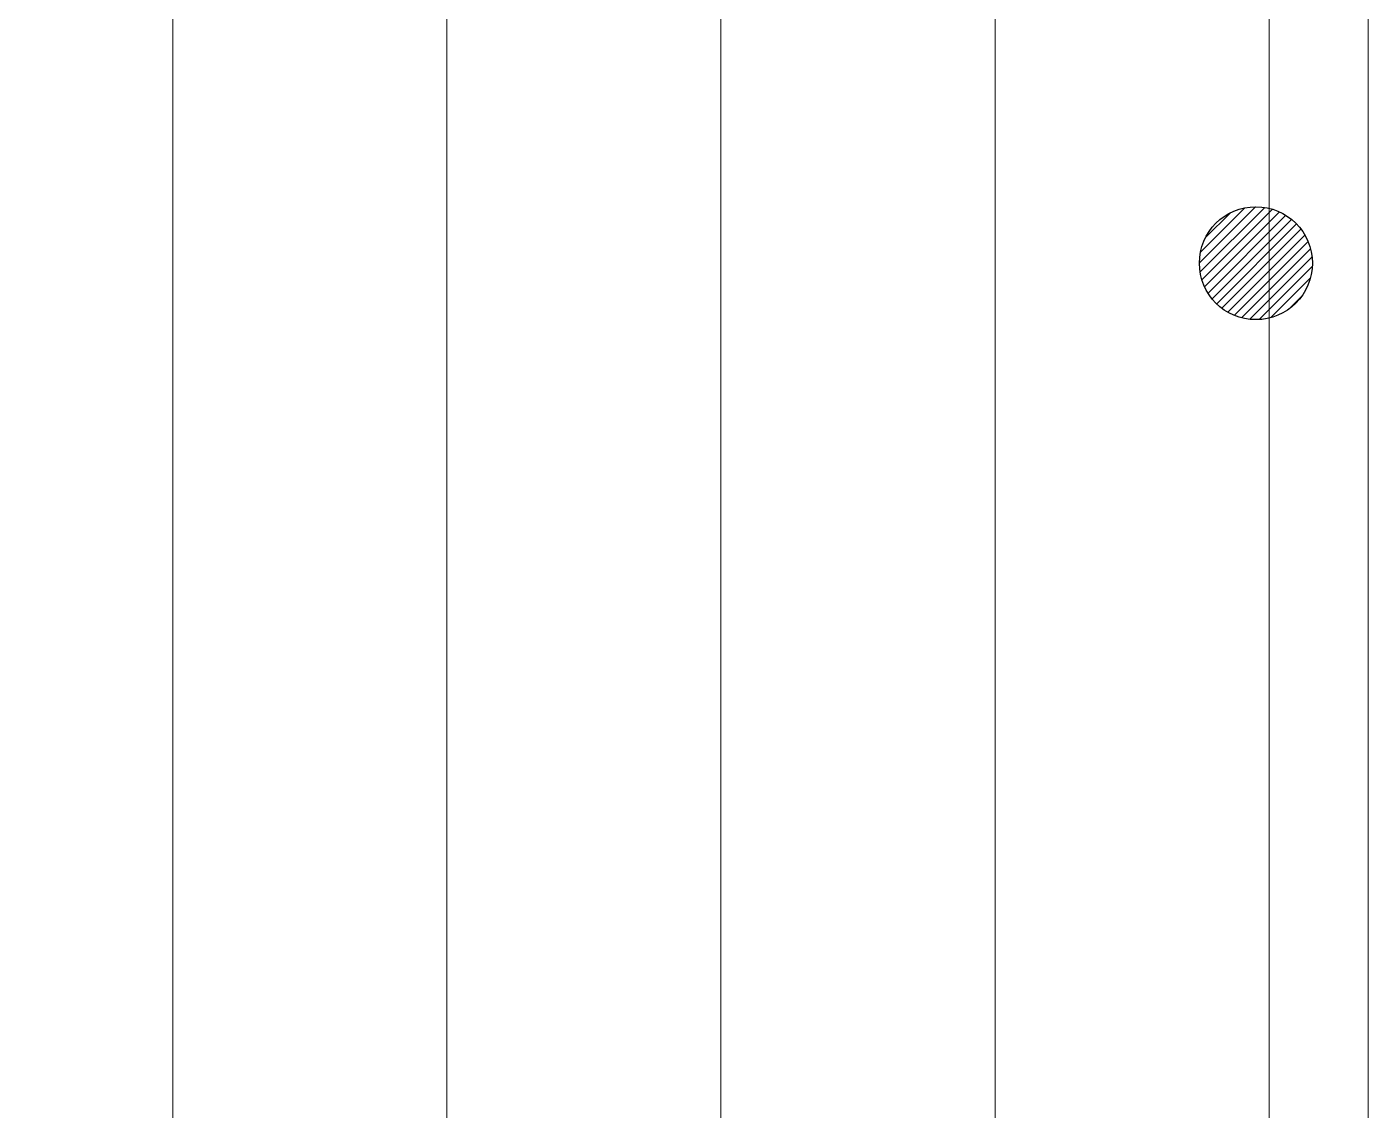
# Model space of a CAD drawing. Header units: inches. Extents: x 4017 to 5703, y -944 to 2840.
# Drawn here: x 4785.05 to 4809.52, y 1744.82 to 1764.58 of the extents above; entities that cross this region are included whole.
import ezdxf

# ---------------------------------------------------------------- set-up
doc = ezdxf.new("R2010")
doc.units = ezdxf.units.IN
doc.header["$MEASUREMENT"] = 0
doc.layers.get('0').update_dxf_attribs({"color": 5})
doc.layers.add('1 - bed panels', color=170, linetype='Continuous', lineweight=9)
doc.layers.add('A-dim-work', color=8, linetype='Continuous')

# ---------------------------------------------------------------- blocks, each defined once
blk = doc.blocks.new('bed panel')
at = {"layer": '1 - bed panels', "true_color": 0xc2c2c2}
h = blk.add_hatch(dxfattribs=at)
h.set_pattern_fill('LINE', color=9, scale=1.575, angle=-90)
h.set_pattern_definition([(270, (-6928.7526, -5114.3626), (5.000625, -2e-15), [])])
edge = h.paths.add_edge_path()
edge.add_line((1.199, 0), (6.09, 0))
edge.add_line((6.09, 0), (6.09, 10.664))
edge.add_line((6.09, 10.664), (8.499, 13.096))
edge.add_line((8.499, 13.096), (29.73, 13.096))
edge.add_line((29.73, 13.096), (27.73, 15.096))
edge.add_line((27.73, 15.096), (27.739, 20.453))
edge.add_line((27.739, 20.453), (29.73, 23.096))
edge.add_line((29.73, 23.096), (75.185, 23.096))
edge.add_line((75.185, 23.096), (77.185, 21.096))
edge.add_line((77.185, 21.096), (77.185, 15.096))
edge.add_line((77.185, 15.096), (75.185, 13.096))
edge.add_line((75.185, 13.096), (95.687, 13.096))
edge.add_line((95.687, 13.096), (97.687, 11.096))
edge.add_line((97.687, 11.096), (97.687, 0))
edge.add_line((97.687, 0), (102.004, 0))
edge.add_line((102.004, 0), (102.004, 101.798))
edge.add_line((102.004, 101.798), (1.2, 101.799))
edge.add_line((1.2, 101.799), (1.341, 0.002))
h = blk.add_hatch(dxfattribs=at)
h.set_pattern_fill('CROSS', color=9, scale=0.5, angle=135)
h.set_pattern_definition([(135, (-331.6467, -1430.928), (-4.490128, 4e-16), [1.5875, -4.7625]), (225, (-331.6467, -1429.8054), (-4e-16, -4.490128), [1.5875, -4.7625])])
edge = h.paths.add_edge_path()
edge.add_line((97.687, -0.001), (97.687, 11.096))
edge.add_arc((95.687, 11.096), 2, 0, 90)
edge.add_line((95.687, 13.096), (8.499, 13.096))
edge.add_arc((8.291, 10.893), 2.213, 84.6061, 185.9412)
edge.add_line((6.09, 10.664), (6.09, -0.001))
edge.add_line((6.09, -0.001), (97.687, -0.001))
edge = h.paths.add_edge_path()
edge.add_line((29.73, 23.096), (75.185, 23.096))
edge.add_arc((75.185, 21.096), 2, 0, 90, ccw=False)
edge.add_line((77.185, 21.096), (77.185, 15.096))
edge.add_arc((75.185, 15.096), 2, -90, 0, ccw=False)
edge.add_line((75.185, 13.096), (29.73, 13.096))
edge.add_arc((29.73, 15.096), 2, 180, 270, ccw=False)
edge.add_line((27.73, 15.096), (27.739, 20.453))
edge.add_arc((30.737, 20.265), 3.004, 109.5912, 176.4134, ccw=False)
at = {"layer": '1 - bed panels'}
blk.add_line((102.204, 101.798), (102.204, 0), dxfattribs=at)

msp = doc.modelspace()

# ---------------------------------------------------------------- hatches: boundary and pattern name
h = msp.add_hatch()
h.set_pattern_fill('ANSI31', color=256)
h.set_pattern_definition([(45, (0, -878.71363), (-0.0883883476, 0.0883883476), [])])
edge = h.paths.add_edge_path()
edge.add_arc((4807.475, 1760.268), 1.03, 0, 360)

# ---------------------------------------------------------------- linework, layer by layer
msp.add_circle((4807.475, 1760.268), 1.03)

# ---------------------------------------------------------------- block references
at = {"layer": 'A-dim-work'}
msp.add_blockref('bed panel', (4707.319, 1731.298), dxfattribs=at)

doc.saveas('drawing.dxf')
